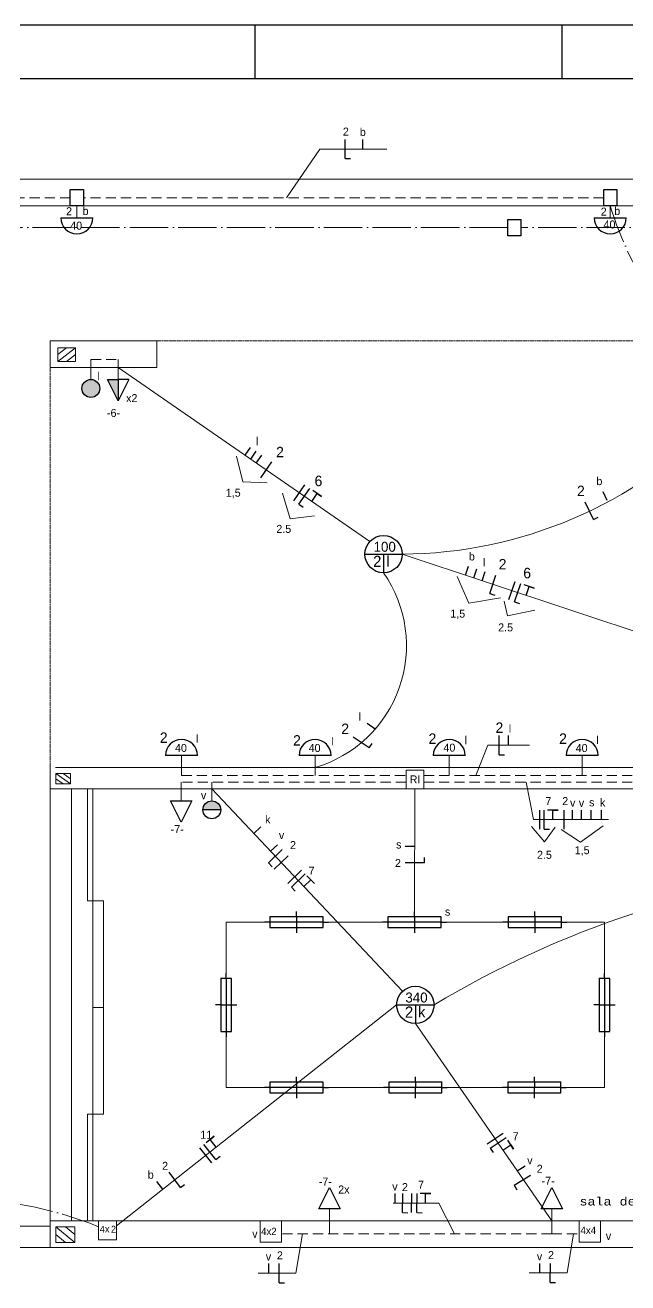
# Model space of a CAD drawing. Header units: millimetres. Extents: x -9 to 711, y 7 to 492.
# Drawn here: x 162.8 to 275.8, y 256.7 to 492.5 of the extents above; entities that cross this region are included whole.
import ezdxf

# ---------------------------------------------------------------- set-up
doc = ezdxf.new("R2010")
doc.units = ezdxf.units.MM
doc.header["$LTSCALE"] = 0.03
for name, pattern in [('ACAD_ISO02W100', [15, 12, -3]), ('ACAD_ISO04W100', [30, 24, -3, 0, -3]), ('HIDDEN', [9.525, 6.35, -3.175])]:
    doc.linetypes.add(name, pattern=pattern)
doc.layers.get('0').update_dxf_attribs({"lineweight": 5})
for name, color, linetype, lineweight in [('lm', 85, 'Continuous', 70), ('lpont', 7, 'ACAD_ISO02W100', 5), ('lu', 170, 'Continuous', 5), ('mp', 240, 'Continuous', 5)]:
    doc.layers.add(name, color=color, linetype=linetype, lineweight=lineweight)

# ---------------------------------------------------------------- blocks, each defined once
blk = doc.blocks.new('iluminacao')
at = {"layer": 'mp', "color": 0, "lineweight": 30, "ltscale": 10}
for p, q in [((-3.5, 0), (3.5, 0)), ((0, 0), (0, -3.5))]:
    blk.add_line(p, q, dxfattribs=at)
blk.add_circle((0, 0), 3.5, dxfattribs=at)
for tag, p, height in [('POT', (-1.87, 0.45), 1.87), ('CI', (-1.96, -2.41), 2.11), ('CO', (0.53, -2.32), 2.01)]:
    blk.add_attdef(tag, p, '', height=height, dxfattribs=at)
blk = doc.blocks.new('cparalelo')
at = {"layer": 'mp', "lineweight": 30}
h = blk.add_hatch(color=0, dxfattribs=at)
edge = h.paths.add_edge_path()
edge.add_arc((0, 3.93), 1.68, 0, 360)
at = {"color": 0, "ltscale": 10}
blk.add_line((0, 2.25), (0, 0), dxfattribs=at)
at = {"layer": 'mp', "color": 0, "lineweight": 30}
blk.add_circle((0, 3.93), 1.68, dxfattribs=at)
blk = doc.blocks.new('comando')
at = {"layer": 'mp', "color": 0, "lineweight": 30, "ltscale": 10}
blk.add_attdef('CO', (-0.49, -0.01), '', height=1.5, dxfattribs=at)
blk = doc.blocks.new('arandela')
at = {"color": 0, "ltscale": 10}
blk.add_line((0, -2.25), (0, 0), dxfattribs=at)
at = {"layer": 'mp', "color": 0, "lineweight": 30}
blk.add_line((-3, -2.25), (3, -2.25), dxfattribs=at)
blk.add_arc((0, -2.25), 3, 180, 0, dxfattribs=at)
blk = doc.blocks.new('sanca')
at = {"layer": 'mp', "color": 0, "lineweight": 30, "ltscale": 10}
for p, q in [((-1, 5.02), (-1, -4.98)), ((1, 4.98), (-1, 4.98)), ((0, 4.98), (0, 5.98)), ((0, 4.98), (0, -4.98)), ((1, -4.98), (1, 4.98)), ((-1, 0.02), (-2, 0.02)), ((-1, 0.02), (1, 0)), ((1, 0), (2, 0)), ((-1, -4.98), (1, -4.98)), ((0, -4.98), (0, -5.98))]:
    blk.add_line(p, q, dxfattribs=at)
blk = doc.blocks.new('cduplo')
at = {"color": 0, "ltscale": 10}
blk.add_line((0, 2.25), (0, 0), dxfattribs=at)
at = {"layer": 'mp', "color": 0, "lineweight": 30, "ltscale": 10}
blk.add_line((-1.68, 3.93), (1.68, 3.93), dxfattribs=at)
at = {"layer": 'mp', "color": 0, "lineweight": 30}
blk.add_circle((0, 3.93), 1.68, dxfattribs=at)
blk = doc.blocks.new('circuito')
at = {"layer": 'mp', "color": 0, "lineweight": 30, "ltscale": 10}
blk.add_attdef('CI', (-0.33, -0.02), '', height=1.96, dxfattribs=at)
blk = doc.blocks.new('tbaixa')
at = {"color": 0, "ltscale": 10}
blk.add_line((0, 2.25), (0, 0), dxfattribs=at)
at = {"layer": 'mp', "color": 0, "lineweight": 30}
for p, q in [((-2, 2.25), (0, 6.25)), ((0, 6.25), (2, 2.25)), ((2, 2.25), (-2, 2.25))]:
    blk.add_line(p, q, dxfattribs=at)
blk = doc.blocks.new('tmedia')
at = {"layer": 'mp', "lineweight": 30}
blk.add_hatch(color=0, dxfattribs=at).paths.add_polyline_path([(2, 2.25), (0, 2.25), (0, 6.25)])
at = {"color": 0, "ltscale": 10}
blk.add_line((0, 2.25), (0, 0), dxfattribs=at)
at = {"layer": 'mp', "color": 0, "lineweight": 30}
for p, q in [((-2, 2.25), (0, 6.25)), ((0, 6.25), (2, 2.25)), ((0, 2.25), (0, 6.25)), ((-2, 2.25), (0, 2.25)), ((2, 2.25), (0, 2.25))]:
    blk.add_line(p, q, dxfattribs=at)
blk = doc.blocks.new('retorno')
at = {"layer": 'mp', "color": 0, "lineweight": 30}
blk.add_line((0, 0), (0, 1.8), dxfattribs=at)
blk = doc.blocks.new('fase')
at = {"layer": 'mp', "color": 0, "lineweight": 30}
blk.add_line((0, -1.8), (0, 1.8), dxfattribs=at)
blk = doc.blocks.new('neutro')
at = {"color": 0, "lineweight": 30, "ltscale": 10}
blk.add_line((0, -1.8), (1, -1.8), dxfattribs=at)
at = {"layer": 'mp', "color": 0, "lineweight": 30}
blk.add_line((0, -1.8), (0, 1.8), dxfattribs=at)
blk = doc.blocks.new('protecao')
at = {"layer": 'mp', "color": 0, "lineweight": 30}
for p, q in [((1, 1.8), (-1, 1.8)), ((0, 0), (0, 1.8)), ((0, 1.8), (1, 1.8))]:
    blk.add_line(p, q, dxfattribs=at)
blk = doc.blocks.new('caixapassagem')
at = {"layer": 'mp', "color": 0, "lineweight": 30}
blk.add_lwpolyline([(-1.23, 3.04), (1.23, 3.04), (1.23, 0), (-1.23, 0)], close=True, dxfattribs=at)

msp = doc.modelspace()

# ---------------------------------------------------------------- hatches: boundary and pattern name
at = {"layer": 'mp', "ltscale": 10}
h = msp.add_hatch(color=3, dxfattribs=at)
h.dxf.hatch_style = 1
h.paths.add_polyline_path([(196.16, 345.39), (199.52, 345.39, 1)])

# ---------------------------------------------------------------- linework, layer by layer
at = {"layer": 'lm', "color": 0, "linetype": 'Continuous', "lineweight": 30}
msp.add_line((15.98, 482.49), (700.98, 482.49), dxfattribs=at)
at = {"layer": 'lpont', "color": 0}
for p, q in [((187.53, 433.31), (292.53, 433.31)), ((167.53, 353.31), (167.53, 428.31))]:
    msp.add_line(p, q, dxfattribs=at)
at = {"layer": 'lu', "color": 0, "linetype": 'Continuous'}
for p, q in [((172.27, 432), (168.96, 429.44)), ((170.62, 432), (168.96, 430.72)), ((172.27, 430.72), (170.62, 429.44)), ((168.63, 352.21), (171.36, 350.23)), ((170, 352.21), (171.36, 351.22)), ((168.63, 351.22), (170, 350.23)), ((168.63, 267.23), (172.18, 264.26)), ((170.41, 267.23), (172.18, 265.74)), ((168.63, 265.74), (170.41, 264.26))]:
    msp.add_line(p, q, dxfattribs=at)
for points in [[(168.96, 432), (172.27, 432), (172.27, 429.44), (168.96, 429.44)], [(168.63, 352.21), (171.36, 352.21), (171.36, 350.23), (168.63, 350.23)], [(168.63, 267.23), (172.18, 267.23), (172.18, 264.26), (168.63, 264.26)]]:
    msp.add_lwpolyline(points, close=True, dxfattribs=at)
at = {"layer": 'mp', "color": 0, "lineweight": 30}
for p, q in [((710.98, 492.49), (0.98, 492.49)), ((205.98, 482.49), (205.98, 492.49)), ((263.48, 492.49), (263.48, 482.49))]:
    msp.add_line(p, q, dxfattribs=at)
at = {"layer": 'mp', "color": 3, "ltscale": 10}
for p, q in [((211.86, 460.11), (218.07, 469.26)), ((218.07, 469.26), (230.65, 469.26)), ((227.45, 395.69), (180.27, 428.31)), ((233.53, 393.31), (317.89, 365.26)), ((247.32, 351.81), (249.59, 357.5)), ((249.59, 357.5), (257.38, 357.5)), ((192.16, 353.31), (192.16, 351.81)), ((217.19, 353.31), (217.19, 351.81)), ((217.35, 353.46), (217.35, 353.46)), ((242.36, 353.31), (242.36, 351.81)), ((267.27, 353.31), (267.27, 351.81)), ((175.53, 349.31), (175.53, 349.31)), ((197.84, 349.31), (197.84, 350.56)), ((197.84, 349.31), (233.59, 311.36)), ((205.53, 349.31), (205.53, 349.31)), ((235.92, 349.31), (235.85, 326.31)), ((256.79, 350.56), (258.16, 343.54)), ((258.16, 343.54), (272.22, 343.54)), ((232.49, 308.81), (179.95, 267.41)), ((235.99, 305.31), (261.55, 268.31)), ((240.4, 271.67), (231.85, 271.66)), ((243.34, 265.9), (240.4, 271.67)), ((206.91, 268.31), (210.91, 268.31)), ((206.91, 264.31), (206.91, 268.31)), ((210.91, 268.31), (210.91, 264.31)), ((219.89, 268.31), (219.89, 265.88)), ((261.55, 268.31), (261.55, 265.92)), ((266.7, 268.31), (270.7, 268.31)), ((266.7, 264.31), (266.7, 268.31)), ((270.7, 268.31), (270.7, 264.31)), ((210.91, 264.31), (206.91, 264.31)), ((207.41, 264.31), (210.91, 264.31)), ((214.84, 265.88), (213.62, 258.51)), ((265.67, 265.92), (264.44, 258.56)), ((270.7, 264.31), (266.7, 264.31)), ((213.62, 258.51), (206.53, 258.51)), ((264.44, 258.56), (257.35, 258.56))]:
    msp.add_line(p, q, dxfattribs=at)
at = {"layer": 'mp', "color": 0}
for p, q in [((67.53, 463.61), (628.03, 463.61)), ((67.53, 463.61), (667.53, 463.61)), ((292.53, 458.61), (72.53, 458.61)), ((167.53, 428.31), (167.53, 433.31)), ((167.53, 433.31), (187.53, 433.31)), ((187.53, 433.31), (187.53, 428.31)), ((187.53, 428.31), (167.53, 428.31)), ((167.53, 353.31), (167.53, 349.31)), ((168.52, 353.31), (293.52, 353.31)), ((297.53, 349.31), (167.53, 349.31)), ((167.53, 349.31), (167.53, 268.31)), ((171.53, 348.31), (171.53, 349.31)), ((174.53, 348.31), (174.53, 349.31)), ((175.53, 348.31), (175.53, 349.31)), ((171.53, 348.31), (171.53, 268.31)), ((174.53, 328.31), (174.53, 348.31)), ((175.53, 348.31), (175.53, 268.31)), ((177.53, 328.31), (174.53, 328.31)), ((177.53, 288.31), (177.53, 328.31)), ((175.53, 308.31), (177.53, 308.31)), ((174.53, 268.31), (174.53, 288.31)), ((174.53, 288.31), (177.53, 288.31)), ((167.53, 267.31), (67.53, 267.31)), ((467.53, 268.31), (167.53, 268.31)), ((167.53, 268.31), (167.53, 268.31)), ((167.53, 268.31), (172.53, 268.31)), ((167.53, 268.31), (172.53, 268.31)), ((167.53, 268.31), (167.53, 267.31)), ((167.53, 263.31), (167.53, 267.31)), ((172.53, 268.31), (174.53, 268.31)), ((173.53, 268.31), (175.53, 268.31)), ((67.53, 263.31), (167.53, 263.31)), ((167.53, 263.31), (467.53, 263.31))]:
    msp.add_line(p, q, dxfattribs=at)
at = {"layer": 'mp', "color": 3, "linetype": 'HIDDEN', "ltscale": 10}
for p, q in [((171.3, 460.13), (95.3, 460.13)), ((271.3, 460.11), (173.75, 460.11)), ((175.17, 428.31), (175.17, 429.81)), ((175.17, 429.81), (180.27, 429.81)), ((180.27, 428.31), (180.27, 429.81)), ((192.16, 351.81), (234.25, 351.81)), ((237.59, 351.81), (284.95, 351.81)), ((234.25, 350.56), (192.12, 350.56)), ((192.12, 349.31), (192.12, 350.56)), ((237.59, 350.56), (288.98, 350.56)), ((261.55, 265.92), (210.91, 265.87)), ((261.55, 265.92), (266.7, 265.92))]:
    msp.add_line(p, q, dxfattribs=at)
at = {"layer": 'mp', "color": 217, "linetype": 'ACAD_ISO04W100', "ltscale": 10, "true_color": 0x93278f}
for p, q in [((253.34, 454.54), (73.85, 454.54)), ((338.99, 454.54), (255.79, 454.54))]:
    msp.add_line(p, q, dxfattribs=at)
at = {"layer": 'mp', "color": 1, "ltscale": 10}
for p, q in [((202.45, 411.7), (203.67, 406.87)), ((203.67, 406.87), (208.2, 406.7)), ((211.09, 404.76), (212.51, 399.92)), ((212.51, 399.92), (217.06, 400.48)), ((243.86, 389.15), (246.01, 384.13)), ((246.01, 384.13), (251.98, 385.1)), ((252.67, 384.49), (253.25, 381.73)), ((253.25, 381.73), (258.41, 382.81)), ((260.22, 339.38), (257.75, 342.23)), ((262.21, 342.14), (260.22, 339.38)), ((266.96, 339.29), (271.2, 342.41)), ((263.3, 341.69), (266.96, 339.29)), ((200.53, 293.31), (200.53, 324.31)), ((229.85, 324.31), (200.53, 324.31)), ((271.46, 324.31), (241.8, 324.31)), ((271.46, 324.31), (271.46, 293.31)), ((271.46, 293.31), (200.53, 293.31))]:
    msp.add_line(p, q, dxfattribs=at)
at = {"layer": 'mp', "color": 3, "ltscale": 10}
for points in [[(234.25, 352.84), (237.59, 352.84), (237.59, 349.31), (234.25, 349.31)], [(176.61, 268.31), (179.95, 268.31), (179.95, 264.78), (176.61, 264.78)]]:
    msp.add_lwpolyline(points, close=True, dxfattribs=at)
at = {"layer": 'mp', "color": 3, "linetype": 'ACAD_ISO04W100', "ltscale": 10}
for centre, radius, start, end in [((339.71, 479.49), 70.36, 197.264, 229.6673), ((148.91, 198.2), 74.37, 68.1342, 111.6792)]:
    msp.add_arc(centre, radius, start, end, dxfattribs=at)
at = {"layer": 'mp', "color": 3, "ltscale": 10}
for centre, radius, start, end in [((233.01, 476.06), 82.75, 270.3584, 315.9933), ((210.53, 376.16), 23.8, 286.2608, 34.9951), ((335.24, 149.18), 186.15, 95.6584, 120.9535)]:
    msp.add_arc(centre, radius, start, end, dxfattribs=at)

# ---------------------------------------------------------------- block references
for name, p, values in [('comando', (222.9, 471.79), {'CO': '2'}), ('comando', (226.07, 471.71), {'CO': 'b'}), ('comando', (171.01, 456.86), {'CO': '2'}), ('comando', (174.1, 456.91), {'CO': 'b'}), ('comando', (271.24, 456.78), {'CO': '2'}), ('comando', (273.77, 456.91), {'CO': 'b'}), ('comando', (171.79, 454.16), {'CO': '40'}), ('comando', (271.76, 454.38), {'CO': '40'}), ('comando', (176.83, 425.93), {'CO': 'l'}), ('comando', (182.26, 421.82), {'CO': 'x2'}), ('comando', (178.68, 419.05), {'CO': '-6-'}), ('comando', (206.6, 413.75), {'CO': 'l'}), ('circuito', (210.22, 411.49), {'CI': '2'}), ('circuito', (217.43, 406.08), {'CI': '6'}), ('circuito', (266.62, 404.21), {'CI': '2'}), ('comando', (270.42, 406.27), {'CO': 'b'}), ('iluminacao', (230.03, 393.31), {'CO': 'l', 'CI': '2', 'POT': '100'}), ('comando', (246.51, 392.14), {'CO': 'b'}), ('comando', (249.16, 391.04), {'CO': 'l'}), ('circuito', (251.94, 390.47), {'CI': '2'}), ('circuito', (256.55, 388.81), {'CI': '6'}), ('comando', (225.86, 362.09), {'CO': 'l'}), ('circuito', (222.44, 359.61), {'CI': '2'}), ('circuito', (251.35, 359.82), {'CI': '2'}), ('comando', (254, 359.83), {'CO': 'l'}), ('circuito', (188.42, 357.95), {'CI': '2'}), ('comando', (195.35, 357.98), {'CO': 'l'}), ('circuito', (213.4, 357.44), {'CI': '2'}), ('comando', (220.7, 357.49), {'CO': 'l'}), ('circuito', (238.79, 357.77), {'CI': '2'}), ('comando', (245.7, 357.7), {'CO': 'l'}), ('circuito', (263.27, 357.77), {'CI': '2'}), ('comando', (270.4, 357.74), {'CO': 'l'}), ('comando', (191.43, 356.24), {'CO': '40'}), ('comando', (216.48, 356.24), {'CO': '40'}), ('comando', (241.75, 356.3), {'CO': '40'}), ('comando', (266.54, 356.22), {'CO': '40'}), ('comando', (235.42, 350.34), {'CO': 'RI'}), ('comando', (196.29, 347.38), {'CO': 'v'}), ('comando', (260.86, 346.29), {'CO': '7'}), ('comando', (264.02, 346.28), {'CO': '2'}), ('comando', (265.48, 345.96), {'CO': 'v'}), ('comando', (267.13, 345.95), {'CO': 'v'}), ('comando', (269.04, 346.04), {'CO': 's'}), ('comando', (271.09, 346.01), {'CO': 'k'}), ('comando', (208.33, 342.83), {'CO': 'k'}), ('comando', (190.62, 341.02), {'CO': '-7-'}), ('comando', (210.91, 339.91), {'CO': 'v'}), ('comando', (212.99, 338.03), {'CO': '2'}), ('comando', (232.88, 338.14), {'CO': 's'}), ('comando', (232.66, 334.67), {'CO': '2'}), ('comando', (216.47, 333.22), {'CO': '7'}), ('comando', (242.03, 325.55), {'CO': 's'}), ('iluminacao', (235.99, 308.81), {'CO': 'k', 'CI': '2', 'POT': '340'}), ('comando', (196.17, 283.72), {'CO': '11'}), ('comando', (254.72, 283.44), {'CO': '7'}), ('comando', (189.01, 277.9), {'CO': '2'}), ('comando', (257.45, 278.91), {'CO': 'v'}), ('comando', (259.23, 277.34), {'CO': '2'}), ('comando', (186.32, 276.23), {'CO': 'b'}), ('comando', (218.38, 274.95), {'CO': '-7-'}), ('comando', (260.15, 275.09), {'CO': '-7-'}), ('comando', (222.02, 273.46), {'CO': '2x'}), ('comando', (232.15, 274), {'CO': 'v'}), ('comando', (233.97, 273.91), {'CO': '2'}), ('comando', (236.99, 274.37), {'CO': '7'}), ('comando', (205.9, 265.15), {'CO': 'v'}), ('comando', (272.19, 264.75), {'CO': 'v'}), ('comando', (208.45, 260.88), {'CO': 'v'}), ('comando', (210.53, 261.12), {'CO': '2'}), ('comando', (259.27, 260.93), {'CO': 'v'}), ('comando', (261.35, 261.17), {'CO': '2'})]:
    msp.add_blockref(name, p, dxfattribs=at).add_auto_attribs(values)
for name, p in [('neutro', (222.84, 469.26)), ('retorno', (226.12, 469.26)), ('arandela', (172.53, 458.61)), ('arandela', (272.53, 458.61)), ('caixapassagem', (254.56, 453)), ('fase', (259.3, 343.54)), ('neutro', (260.13, 343.54)), ('protecao', (261.79, 343.54)), ('fase', (263.87, 343.54)), ('retorno', (265.45, 343.54)), ('retorno', (267.12, 343.54)), ('retorno', (268.92, 343.54)), ('retorno', (270.91, 343.54)), ('tbaixa', (219.89, 268.31)), ('tbaixa', (261.55, 268.31))]:
    msp.add_blockref(name, p, dxfattribs=at)
at = {"layer": 'mp', "color": 3, "linetype": 'HIDDEN', "ltscale": 10}
for name, p in [('caixapassagem', (172.53, 458.61)), ('caixapassagem', (272.53, 458.61)), ('retorno', (232.23, 271.66)), ('retorno', (208.5, 258.51)), ('retorno', (259.32, 258.56))]:
    msp.add_blockref(name, p, dxfattribs=at)
at = {"layer": 'mp', "color": 3, "ltscale": 10}
for name, p, rotation in [('cparalelo', (175.17, 428.31), 180), ('tmedia', (180.27, 428.31), 180), ('retorno', (204.09, 411.85), 325.3360278937861), ('retorno', (205.13, 411.13), 325.3360278937861), ('retorno', (206.18, 410.4), 325.3360278937861), ('fase', (208.04, 409.11), 325.3360278937865), ('fase', (214.25, 404.82), 325.3360278937865), ('neutro', (215.18, 404.17), 325.3360278937865), ('protecao', (216.57, 403.21), 325.3360278937865), ('neutro', (268.59, 401.44), 25.46314597906497), ('retorno', (271.98, 403.4), 25.46314597906497), ('retorno', (245.4, 389.36), 341.6063886001245), ('retorno', (246.95, 388.85), 341.6063886001245), ('retorno', (248.5, 388.33), 341.6063886001245), ('neutro', (250.5, 387.67), 341.6063886001241), ('fase', (254.09, 386.48), 340.5875922351727), ('neutro', (255.16, 386.1), 340.5875922351727), ('protecao', (256.75, 385.54), 340.5875922351727), ('retorno', (228.48, 360.53), 55.93954787878947), ('arandela', (192.16, 353.31), 180), ('arandela', (217.19, 353.31), 180), ('neutro', (225.82, 357.99), 55.93954787878947), ('arandela', (242.36, 353.31), 180), ('arandela', (267.27, 353.31), 180), ('tbaixa', (192.12, 349.31), 180), ('cduplo', (197.84, 349.31), 180), ('retorno', (205.71, 340.96), 313.2892948176334), ('retorno', (208.86, 337.61), 313.2892948176334), ('retorno', (235.89, 338.49), 89.99999999999999), ('fase', (210.85, 335.5), 313.2892948176335), ('neutro', (235.88, 335.47), 90), ('retorno', (188.67, 274.28), 38.9814596165756)]:
    msp.add_blockref(name, p, dxfattribs=dict(at, rotation=rotation))
at = {"layer": 'mp', "color": 1, "ltscale": 10}
for p, values in [((200.95, 404.09), {'CO': '1,5'}), ((210.42, 397.31), {'CO': '2.5'}), ((243.03, 381.42), {'CO': '1,5'}), ((252.01, 378.84), {'CO': '2.5'}), ((259.29, 336.21), {'CO': '2.5'}), ((266.36, 337.07), {'CO': '1,5'})]:
    msp.add_blockref('comando', p, dxfattribs=at).add_auto_attribs(values)
at = {"layer": 'mp', "color": 3, "linetype": 'ACAD_ISO04W100', "ltscale": 10}
for name, p in [('neutro', (251.7, 357.5)), ('retorno', (253.48, 357.5))]:
    msp.add_blockref(name, p, dxfattribs=at)
for name, p, rotation in [('neutro', (209.74, 336.68), 314.2492927829076), ('fase', (213.36, 332.82), 314.2492927829076), ('neutro', (214.04, 332.12), 314.2492927829076), ('protecao', (215.08, 331.01), 314.2492927829076), ('neutro', (197.48, 281.22), 39.22742433958998), ('protecao', (198.67, 282.16), 39.22742433958998), ('fase', (250.96, 283.76), 303.6202826876342), ('neutro', (251.5, 282.94), 303.6202826876342), ('protecao', (252.37, 281.6), 303.6202826876342), ('fase', (196.71, 280.62), 39.22742433958998), ('neutro', (190.88, 276.02), 36.04594380534984), ('neutro', (256.03, 275.96), 302.2230464849995), ('neutro', (233.6, 271.66), 359.2471001410252), ('fase', (235.31, 271.67), 359.2471001410252), ('neutro', (236.29, 271.67), 359.2471001410252), ('protecao', (237.88, 271.67), 359.2471001410252), ('neutro', (210.46, 258.51), 359.2471001410252), ('neutro', (261.28, 258.56), 359.2471001410252)]:
    msp.add_blockref(name, p, dxfattribs=dict(at, rotation=rotation))
at = {"layer": 'mp', "color": 1, "ltscale": 10, "rotation": 270}
for p in [(213.71, 324.31), (258.38, 324.31), (213.71, 293.31), (235.98, 293.31), (258.29, 293.31)]:
    msp.add_blockref('sanca', p, dxfattribs=at)
at = {"layer": 'mp', "color": 217, "ltscale": 10, "true_color": 0x93278f, "rotation": 270}
msp.add_blockref('sanca', (235.83, 324.31), dxfattribs=at)
at = {"layer": 'mp', "color": 1, "ltscale": 10}
for p in [(200.53, 308.81), (271.46, 308.81)]:
    msp.add_blockref('sanca', p, dxfattribs=at)
at = {"layer": 'mp', "color": 3, "linetype": 'HIDDEN', "ltscale": 10, "rotation": 302.9759463439743}
msp.add_blockref('retorno', (255.08, 277.68), dxfattribs=at)
at = {"layer": 'mp', "color": 3, "ltscale": 10}
for p, xscale, yscale, zscale, values in [((177.24, 266.11), 0.8535032528628305, 0.8535032528628305, 0.8535032528628305, {'CO': '4'}), ((178.22, 266.18), 0.8535032528628305, 0.8535032528628305, 0.8535032528628305, {'CO': 'x'}), ((179.36, 266.13), 0.8535032528628305, 0.8535032528628305, 0.8535032528628305, {'CO': '2'}), ((207.52, 265.68), 0.9, 0.9, 0.9, {'CO': '4x2'}), ((267.4, 265.89), 0.9, 0.9, 0.9, {'CO': '4x4'})]:
    msp.add_blockref('comando', p, dxfattribs=dict(at, xscale=xscale, yscale=yscale, zscale=zscale)).add_auto_attribs(values)

# ---------------------------------------------------------------- texts
at = {"layer": 'mp', "color": 0, "insert": (266.76, 272.71), "char_height": 1.5, "width": 65.817, "attachment_point": 1}
msp.add_mtext('{\\fCourier New|b0|i0|c0|p49;sala de estar}', dxfattribs=at)

doc.saveas('drawing.dxf')
